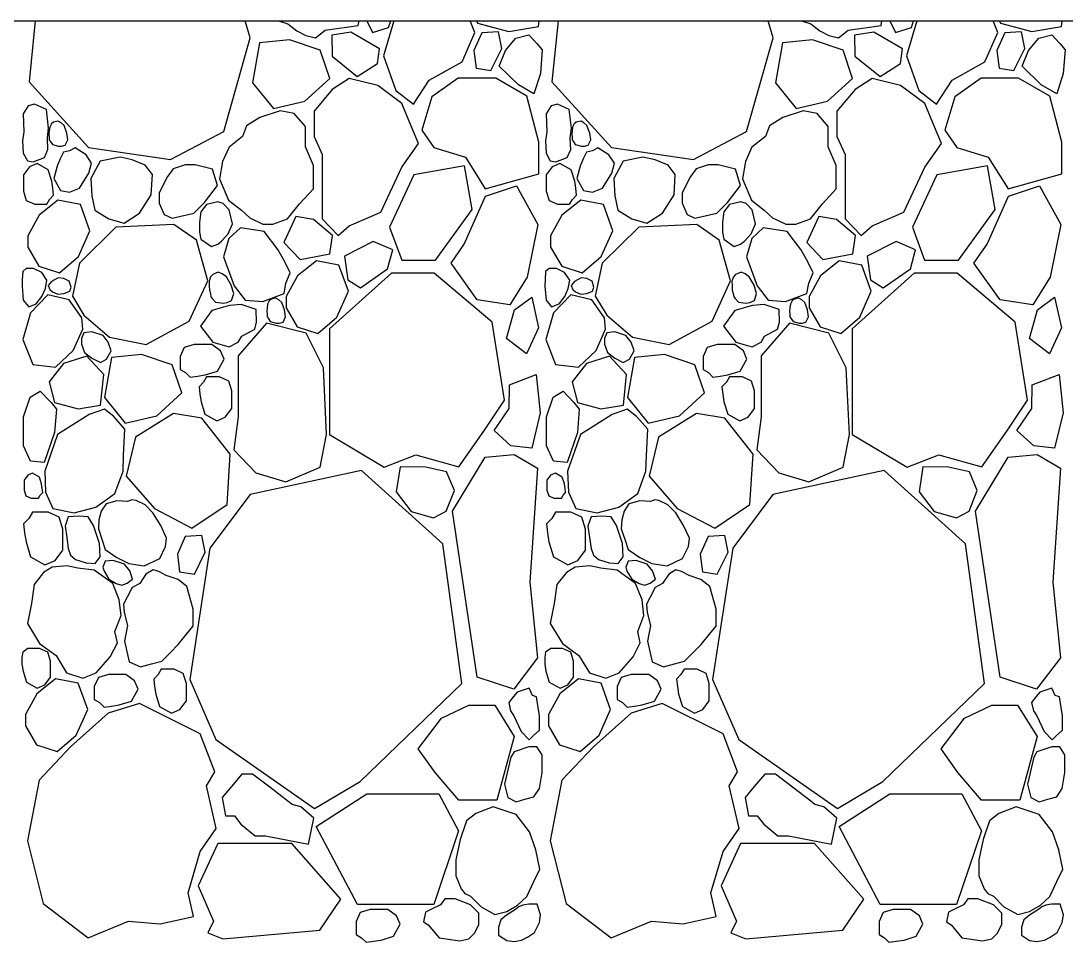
# Model space of a CAD drawing. Header units: millimetres. Extents: x 10227 to 13232, y 2 to 9351.
# Drawn here: x 11743.4 to 11919.8, y 7476.7 to 7632.1 of the extents above; entities that cross this region are included whole.
import ezdxf

# ---------------------------------------------------------------- set-up
doc = ezdxf.new("R2010")
doc.units = ezdxf.units.MM
doc.layers.add('A-WALL-FULL-EXTR', color=1, linetype='Continuous')
doc.layers.add('RETINO', color=20, linetype='Continuous')

msp = doc.modelspace()

# ---------------------------------------------------------------- linework, layer by layer
at = {"layer": 'A-WALL-FULL-EXTR', "ltscale": 0.1}
msp.add_line((11708.18, 7632.14), (12003.18, 7632.14), dxfattribs=at)
at = {"layer": 'RETINO'}
for points in [[(11745.8, 7632.14), (11744.78, 7621.87), (11754.82, 7610.75), (11768.64, 7608.74), (11777.63, 7613.48), (11782.09, 7629.27), (11781.26, 7632.14)], [(11786.87, 7632.14), (11788.45, 7631.62), (11789.96, 7630.48), (11791.49, 7629.67), (11793.11, 7629.28), (11794.75, 7630.57)], [(11794.75, 7630.57), (11800.3, 7631.34), (11800.46, 7632.14)], [(11801.8, 7632.14), (11802.73, 7630.18), (11805.43, 7631), (11805.81, 7632.14)], [(11806.35, 7632.14), (11804.61, 7626.27), (11806.68, 7620.4), (11809.67, 7618.09), (11812.31, 7622.12)], [(11812.31, 7622.12), (11817.83, 7625.23), (11820.02, 7630.18), (11819.23, 7632.14)], [(11820.3, 7632.14), (11820.47, 7631.73), (11825.74, 7630.33)], [(11825.74, 7630.33), (11830.76, 7631.17), (11830.86, 7632.14)], [(11834.03, 7632.14), (11833, 7621.87), (11843.04, 7610.75), (11856.87, 7608.74), (11865.86, 7613.48), (11870.32, 7629.27), (11869.49, 7632.14)], [(11875.1, 7632.14), (11876.67, 7631.62), (11878.19, 7630.48), (11879.71, 7629.67), (11881.34, 7629.28), (11882.98, 7630.57)], [(11882.98, 7630.57), (11888.53, 7631.34), (11888.69, 7632.14)], [(11890.03, 7632.14), (11890.96, 7630.18), (11893.65, 7631), (11894.03, 7632.14)], [(11894.58, 7632.14), (11892.83, 7626.27), (11894.9, 7620.4), (11897.89, 7618.09), (11900.54, 7622.12)], [(11900.54, 7622.12), (11906.06, 7625.23), (11908.24, 7630.18), (11907.46, 7632.14)], [(11908.52, 7632.14), (11908.7, 7631.73), (11913.97, 7630.33)], [(11913.97, 7630.33), (11918.99, 7631.17), (11919.09, 7632.14)], [(11803.59, 7624.93), (11803.9, 7627.43), (11799.08, 7630.25), (11795.84, 7629.75), (11795.9, 7626.17), (11800.15, 7622.76), (11803.59, 7624.93)], [(11820.22, 7624.17), (11822.71, 7623.77), (11824.56, 7627.48), (11823.99, 7630.3), (11821.17, 7630.14), (11819.84, 7627.16), (11820.22, 7624.17)], [(11831.05, 7623.27), (11829.97, 7619.83), (11827.35, 7621.33), (11824.09, 7624.49), (11825.18, 7627.16), (11826.94, 7629.24), (11829.11, 7629.78), (11830.46, 7628.33), (11831.36, 7627.24), (11831.05, 7623.27)], [(11891.82, 7624.93), (11892.13, 7627.43), (11887.3, 7630.25), (11884.06, 7629.75), (11884.13, 7626.17), (11888.38, 7622.76), (11891.82, 7624.93)], [(11908.45, 7624.17), (11910.94, 7623.77), (11912.79, 7627.48), (11912.22, 7630.3), (11909.4, 7630.14), (11908.07, 7627.16), (11908.45, 7624.17)], [(11919.28, 7623.27), (11918.19, 7619.83), (11915.57, 7621.33), (11912.32, 7624.49), (11913.41, 7627.16), (11915.17, 7629.24), (11917.33, 7629.78), (11918.69, 7628.33), (11919.59, 7627.24), (11919.28, 7623.27)], [(11788.73, 7628.95), (11783.66, 7628.44), (11782.5, 7621.68), (11786, 7617.33), (11791.29, 7618.6), (11795.51, 7622.44), (11793.89, 7627.2), (11788.73, 7628.95)], [(11876.95, 7628.95), (11871.88, 7628.44), (11870.72, 7621.68), (11874.23, 7617.33), (11879.52, 7618.6), (11883.74, 7622.44), (11882.12, 7627.2), (11876.95, 7628.95)], [(11798.79, 7597.56), (11804.16, 7599.87), (11807.7, 7607.43), (11810.48, 7611.45), (11809.33, 7614.24), (11807.69, 7618.19), (11803.62, 7621.25), (11798.79, 7622.41), (11795.93, 7620.57), (11792.87, 7616.9), (11792.87, 7612.61), (11794.23, 7609.61), (11794.23, 7606.61), (11794.23, 7601.64), (11794.23, 7598.72), (11796.95, 7595.92), (11798.79, 7597.56)], [(11818.41, 7609.13), (11821.75, 7603.81), (11830.8, 7606.33), (11830.8, 7611.65), (11828.76, 7619.42), (11823.52, 7622.49), (11817.18, 7622.49), (11812.76, 7619.35), (11811.05, 7613.69), (11813.1, 7610.76), (11818.41, 7609.13)], [(11887.01, 7597.56), (11892.39, 7599.87), (11895.92, 7607.43), (11898.71, 7611.45), (11897.55, 7614.24), (11895.92, 7618.19), (11891.84, 7621.25), (11887.01, 7622.41), (11884.16, 7620.57), (11881.1, 7616.9), (11881.1, 7612.61), (11882.46, 7609.61), (11882.46, 7606.61), (11882.46, 7601.64), (11882.46, 7598.72), (11885.18, 7595.92), (11887.01, 7597.56)], [(11906.63, 7609.13), (11909.97, 7603.81), (11919.03, 7606.33), (11919.03, 7611.65), (11916.99, 7619.42), (11911.74, 7622.49), (11905.41, 7622.49), (11900.98, 7619.35), (11899.28, 7613.69), (11901.32, 7610.76), (11906.63, 7609.13)], [(11743.67, 7611.92), (11743.79, 7609.84), (11744.49, 7608.55), (11745.45, 7608.36), (11747.37, 7609.06), (11747.96, 7610.45), (11747.87, 7612.39), (11748.06, 7614.04), (11747.7, 7617.2), (11745.72, 7618.09), (11744.64, 7617.82), (11743.78, 7616.44), (11743.9, 7613.4), (11743.67, 7611.92)], [(11778.43, 7601.91), (11780.6, 7600.2), (11782.01, 7598.91), (11784.23, 7597.82), (11785.92, 7597.82), (11788.38, 7598.75), (11790.43, 7601.25), (11792.76, 7603.77), (11792.76, 7607.72), (11791.4, 7610.89), (11791.4, 7614.32), (11789.53, 7616.51), (11787.14, 7616.95), (11783.74, 7615.85), (11781.47, 7614.45), (11780.82, 7612.61), (11778.54, 7610.81), (11777.43, 7608.4), (11776.94, 7605.5), (11778.43, 7601.91)], [(11831.9, 7611.92), (11832.02, 7609.84), (11832.71, 7608.55), (11833.68, 7608.36), (11835.6, 7609.06), (11836.19, 7610.45), (11836.1, 7612.39), (11836.28, 7614.04), (11835.92, 7617.2), (11833.94, 7618.09), (11832.87, 7617.82), (11832.01, 7616.44), (11832.12, 7613.4), (11831.9, 7611.92)], [(11866.66, 7601.91), (11868.83, 7600.2), (11870.24, 7598.91), (11872.46, 7597.82), (11874.15, 7597.82), (11876.61, 7598.75), (11878.66, 7601.25), (11880.98, 7603.77), (11880.98, 7607.72), (11879.62, 7610.89), (11879.62, 7614.32), (11877.76, 7616.51), (11875.37, 7616.95), (11871.97, 7615.85), (11869.7, 7614.45), (11869.05, 7612.61), (11866.76, 7610.81), (11865.66, 7608.4), (11865.17, 7605.5), (11866.66, 7601.91)], [(11748.71, 7611.27), (11749.76, 7610.97), (11750.25, 7610.97), (11750.89, 7611.15), (11751.33, 7612.07), (11751.16, 7613.21), (11750.69, 7614.47), (11750.18, 7614.95), (11749.69, 7615.24), (11748.89, 7615.02), (11748.55, 7614.75), (11748.27, 7614.19), (11748.2, 7613.58), (11748.13, 7613.01), (11748.2, 7612.52), (11748.2, 7612.06), (11748.36, 7611.84), (11748.71, 7611.27)], [(11836.94, 7611.27), (11837.98, 7610.97), (11838.48, 7610.97), (11839.12, 7611.15), (11839.56, 7612.07), (11839.39, 7613.21), (11838.92, 7614.47), (11838.4, 7614.95), (11837.92, 7615.24), (11837.12, 7615.02), (11836.78, 7614.75), (11836.5, 7614.19), (11836.43, 7613.58), (11836.36, 7613.01), (11836.43, 7612.52), (11836.43, 7612.06), (11836.58, 7611.84), (11836.94, 7611.27)], [(11749.53, 7607.63), (11748.96, 7605.53), (11750.09, 7603.49), (11751.6, 7603.25), (11753.31, 7603.93), (11754.88, 7606.43), (11755.34, 7608.13), (11754.39, 7609.53), (11752.54, 7610.7), (11751.63, 7610.22), (11750.58, 7609.96), (11750.04, 7608.84), (11749.53, 7607.63)], [(11837.76, 7607.63), (11837.19, 7605.53), (11838.32, 7603.49), (11839.83, 7603.25), (11841.53, 7603.93), (11843.1, 7606.43), (11843.56, 7608.13), (11842.62, 7609.53), (11840.76, 7610.7), (11839.86, 7610.22), (11838.81, 7609.96), (11838.27, 7608.84), (11837.76, 7607.63)], [(11748.61, 7605.09), (11748.02, 7607.02), (11746.13, 7608.07), (11744.83, 7607.51), (11743.82, 7606.14), (11743.82, 7603.4), (11744.3, 7601.83), (11745.73, 7601.2), (11747.76, 7601.2), (11748.24, 7602.02), (11748.93, 7602.74), (11748.81, 7603.89), (11748.61, 7605.09)], [(11763.41, 7599.7), (11765.38, 7602.79), (11765.59, 7606.19), (11764.39, 7607.77), (11762.17, 7608.68), (11760.13, 7609.16), (11756.8, 7608.46), (11755.22, 7605.54), (11755.37, 7602.64), (11755.89, 7600.18), (11758.26, 7598.73), (11760.82, 7597.98), (11763.41, 7599.7)], [(11836.84, 7605.09), (11836.25, 7607.02), (11834.36, 7608.07), (11833.05, 7607.51), (11832.04, 7606.14), (11832.04, 7603.4), (11832.52, 7601.83), (11833.95, 7601.2), (11835.99, 7601.2), (11836.46, 7602.02), (11837.16, 7602.74), (11837.03, 7603.89), (11836.84, 7605.09)], [(11851.64, 7599.7), (11853.61, 7602.79), (11853.82, 7606.19), (11852.61, 7607.77), (11850.4, 7608.68), (11848.36, 7609.16), (11845.02, 7608.46), (11843.45, 7605.54), (11843.59, 7602.64), (11844.11, 7600.18), (11846.49, 7598.73), (11849.04, 7597.98), (11851.64, 7599.7)], [(11768.9, 7598.83), (11772.6, 7599.71), (11774.41, 7601.47), (11776.58, 7604.38), (11775.75, 7607.12), (11772.83, 7607.82), (11771.12, 7607.82), (11769.1, 7607.16), (11768.03, 7605.72), (11766.74, 7603.07), (11766.74, 7601.38), (11767.58, 7599.46), (11768.9, 7598.83)], [(11807.65, 7591.78), (11813.37, 7591.78), (11819.55, 7600.31), (11818.25, 7607.66), (11809.7, 7606.15), (11805.62, 7597.33)], [(11857.13, 7598.83), (11860.83, 7599.71), (11862.63, 7601.47), (11864.81, 7604.38), (11863.98, 7607.12), (11861.06, 7607.82), (11859.35, 7607.82), (11857.32, 7607.16), (11856.25, 7605.72), (11854.97, 7603.07), (11854.97, 7601.38), (11855.81, 7599.46), (11857.13, 7598.83)], [(11895.87, 7591.78), (11901.59, 7591.78), (11907.77, 7600.31), (11906.47, 7607.66), (11897.93, 7606.15), (11893.85, 7597.33)], [(11820.41, 7585.07), (11815.98, 7591.24), (11818.2, 7594.43), (11821.8, 7602.55), (11827.03, 7604.29), (11830.64, 7597.78), (11828.83, 7588.89)], [(11908.64, 7585.07), (11904.2, 7591.24), (11906.42, 7594.43), (11910.03, 7602.55), (11915.26, 7604.29), (11918.86, 7597.78), (11917.06, 7588.89)], [(11746.42, 7590.73), (11749.91, 7589.62), (11753.1, 7592.36), (11755.05, 7596.73), (11753.46, 7601.13), (11749.64, 7601.87), (11746.47, 7599.33), (11744.56, 7595.88), (11744.56, 7593.93), (11746.42, 7590.73)], [(11779.13, 7597.87), (11778.55, 7600.25), (11777.53, 7601.31), (11776.63, 7601.6), (11774.72, 7601.13), (11773.79, 7599.89), (11773.55, 7598.19), (11773.55, 7596.46), (11773.77, 7595.3), (11775.54, 7594.07), (11776.62, 7594.45), (11777.25, 7594.97), (11778.37, 7596.2), (11779.13, 7597.87)], [(11834.65, 7590.73), (11838.13, 7589.62), (11841.33, 7592.36), (11843.27, 7596.73), (11841.68, 7601.13), (11837.87, 7601.87), (11834.69, 7599.33), (11832.78, 7595.88), (11832.78, 7593.93), (11834.65, 7590.73)], [(11867.36, 7597.87), (11866.77, 7600.25), (11865.76, 7601.31), (11864.86, 7601.6), (11862.95, 7601.13), (11862.01, 7599.89), (11861.78, 7598.19), (11861.77, 7596.46), (11861.99, 7595.3), (11863.77, 7594.07), (11864.84, 7594.45), (11865.48, 7594.97), (11866.6, 7596.2), (11867.36, 7597.87)], [(11789.8, 7599.12), (11787.77, 7594.72), (11790.5, 7591.88), (11795.55, 7592.83), (11795.97, 7595.91), (11792.77, 7598.6), (11789.8, 7599.12)], [(11878.03, 7599.12), (11876, 7594.72), (11878.72, 7591.88), (11883.78, 7592.83), (11884.2, 7595.91), (11881, 7598.6), (11878.03, 7599.12)], [(11773.01, 7595.11), (11769.22, 7597.8), (11759.41, 7597.31), (11753.27, 7591.23), (11752.09, 7585.7), (11754.02, 7582.46), (11758.36, 7578.77), (11764.54, 7577.52), (11771.79, 7581.45), (11774.93, 7588.25), (11773.01, 7595.11)], [(11805.62, 7597.33), (11807.65, 7591.78)], [(11861.24, 7595.11), (11857.45, 7597.8), (11847.64, 7597.31), (11841.5, 7591.23), (11840.32, 7585.7), (11842.25, 7582.46), (11846.59, 7578.77), (11852.77, 7577.52), (11860.02, 7581.45), (11863.15, 7588.25), (11861.24, 7595.11)], [(11893.85, 7597.33), (11895.87, 7591.78)], [(11786.76, 7593.58), (11784.46, 7596.61), (11780.43, 7597.22), (11778.48, 7595.39), (11777.59, 7592.3), (11779.38, 7587.45), (11781.26, 7584.99), (11784.2, 7584.8), (11787.8, 7586.13), (11788.1, 7587.9), (11788.86, 7589.63), (11787.89, 7591.57), (11786.76, 7593.58)], [(11874.98, 7593.58), (11872.69, 7596.61), (11868.66, 7597.22), (11866.71, 7595.39), (11865.82, 7592.3), (11867.61, 7587.45), (11869.48, 7584.99), (11872.43, 7584.8), (11876.03, 7586.13), (11876.33, 7587.9), (11877.09, 7589.63), (11876.12, 7591.57), (11874.98, 7593.58)], [(11798.54, 7588.42), (11800.69, 7587.1), (11805.26, 7590.32), (11806.14, 7593.48), (11802.85, 7594.91), (11797.99, 7592.46), (11798.54, 7588.42)], [(11886.77, 7588.42), (11888.91, 7587.1), (11893.48, 7590.32), (11894.37, 7593.48), (11891.08, 7594.91), (11886.21, 7592.46), (11886.77, 7588.42)], [(11743.79, 7585), (11744.72, 7583.86), (11746, 7584.36), (11746.95, 7585.65), (11747.54, 7586.99), (11747.77, 7588.39), (11746.91, 7589.67), (11745.55, 7590.33), (11744.3, 7590.33), (11743.72, 7589.85), (11743.63, 7588.45), (11743.59, 7587.35), (11743.79, 7585)], [(11790.04, 7580.5), (11793.52, 7579.39), (11796.72, 7582.13), (11798.66, 7586.5), (11797.07, 7590.9), (11793.26, 7591.64), (11790.08, 7589.1), (11788.17, 7585.65), (11788.17, 7583.7), (11790.04, 7580.5)], [(11832.01, 7585), (11832.95, 7583.86), (11834.23, 7584.36), (11835.18, 7585.65), (11835.76, 7586.99), (11836, 7588.39), (11835.14, 7589.67), (11833.78, 7590.33), (11832.53, 7590.33), (11831.94, 7589.85), (11831.86, 7588.45), (11831.82, 7587.35), (11832.01, 7585)], [(11878.26, 7580.5), (11881.75, 7579.39), (11884.94, 7582.13), (11886.89, 7586.5), (11885.3, 7590.9), (11881.48, 7591.64), (11878.31, 7589.1), (11876.4, 7585.65), (11876.4, 7583.7), (11878.26, 7580.5)], [(11749.65, 7586.01), (11750.66, 7586.14), (11751.64, 7586.5), (11751.87, 7587.22), (11751.56, 7588.24), (11750.66, 7588.65), (11749.72, 7588.76), (11748.58, 7588.16), (11748.02, 7587.46), (11748.31, 7586.83), (11748.75, 7586.41), (11749.65, 7586.01)], [(11776.24, 7584.67), (11777.58, 7584.51), (11778.19, 7584.6), (11778.94, 7584.93), (11779.31, 7586.14), (11778.89, 7587.52), (11778.08, 7588.97), (11777.36, 7589.47), (11776.71, 7589.73), (11775.77, 7589.32), (11775.4, 7588.93), (11775.16, 7588.19), (11775.19, 7587.42), (11775.21, 7586.71), (11775.38, 7586.12), (11775.47, 7585.56), (11775.7, 7585.31), (11776.24, 7584.67)], [(11817.31, 7556.88), (11821.54, 7562.91), (11825.01, 7568.15), (11822.91, 7581.32), (11813.16, 7589.56), (11805.92, 7589.56), (11795.46, 7580.19), (11795.46, 7562.36), (11804.71, 7556.82), (11810.04, 7558.88), (11817.31, 7556.88)], [(11828.83, 7588.89), (11825.92, 7584.24)], [(11837.87, 7586.01), (11838.89, 7586.14), (11839.87, 7586.5), (11840.1, 7587.22), (11839.78, 7588.24), (11838.89, 7588.65), (11837.94, 7588.76), (11836.81, 7588.16), (11836.24, 7587.46), (11836.54, 7586.83), (11836.97, 7586.41), (11837.87, 7586.01)], [(11864.47, 7584.67), (11865.8, 7584.51), (11866.41, 7584.6), (11867.16, 7584.93), (11867.54, 7586.14), (11867.11, 7587.52), (11866.31, 7588.97), (11865.58, 7589.47), (11864.93, 7589.73), (11863.99, 7589.32), (11863.63, 7588.93), (11863.38, 7588.19), (11863.42, 7587.42), (11863.43, 7586.71), (11863.61, 7586.12), (11863.7, 7585.56), (11863.93, 7585.31), (11864.47, 7584.67)], [(11905.53, 7556.88), (11909.76, 7562.91), (11913.24, 7568.15), (11911.14, 7581.32), (11901.39, 7589.56), (11894.15, 7589.56), (11883.68, 7580.19), (11883.68, 7562.36), (11892.94, 7556.82), (11898.27, 7558.88), (11905.53, 7556.88)], [(11917.06, 7588.89), (11914.14, 7584.24)], [(11751.54, 7585.08), (11747.97, 7585.89), (11745.02, 7582.89), (11743.75, 7578.38), (11745.4, 7574.13), (11749.26, 7573.7), (11752.21, 7576.51), (11753.83, 7580.1), (11753.66, 7582.04), (11751.54, 7585.08)], [(11785.46, 7581.4), (11786.5, 7581.11), (11787, 7581.11), (11787.63, 7581.29), (11788.07, 7582.2), (11787.9, 7583.35), (11787.44, 7584.6), (11786.92, 7585.09), (11786.43, 7585.37), (11785.63, 7585.16), (11785.3, 7584.89), (11785.01, 7584.33), (11784.95, 7583.71), (11784.88, 7583.15), (11784.95, 7582.66), (11784.95, 7582.2), (11785.1, 7581.97), (11785.46, 7581.4)], [(11825.92, 7584.24), (11820.41, 7585.07)], [(11828.73, 7575.94), (11825.34, 7578.53), (11826.71, 7583.4), (11829.59, 7585.53), (11830.75, 7580.34), (11828.73, 7575.94)], [(11839.76, 7585.08), (11836.2, 7585.89), (11833.24, 7582.89), (11831.97, 7578.38), (11833.62, 7574.13), (11837.48, 7573.7), (11840.44, 7576.51), (11842.05, 7580.1), (11841.89, 7582.04), (11839.76, 7585.08)], [(11873.68, 7581.4), (11874.72, 7581.11), (11875.22, 7581.11), (11875.86, 7581.29), (11876.3, 7582.2), (11876.13, 7583.35), (11875.66, 7584.6), (11875.15, 7585.09), (11874.66, 7585.37), (11873.86, 7585.16), (11873.52, 7584.89), (11873.24, 7584.33), (11873.17, 7583.71), (11873.1, 7583.15), (11873.17, 7582.66), (11873.17, 7582.2), (11873.33, 7581.97), (11873.68, 7581.4)], [(11914.14, 7584.24), (11908.64, 7585.07)], [(11916.96, 7575.94), (11913.57, 7578.53), (11914.94, 7583.4), (11917.82, 7585.53), (11918.98, 7580.34), (11916.96, 7575.94)], [(11783.12, 7583.45), (11780.59, 7584.28), (11778.6, 7584.1), (11775.62, 7583.24), (11774.73, 7582), (11773.73, 7580.61), (11774.86, 7579.16), (11775.81, 7577.94), (11778.57, 7577.12), (11780.06, 7577.93), (11780.66, 7578.91), (11782.87, 7580.11), (11783.17, 7581.32), (11783.12, 7583.45)], [(11871.34, 7583.45), (11868.82, 7584.28), (11866.83, 7584.1), (11863.85, 7583.24), (11862.96, 7582), (11861.96, 7580.61), (11863.08, 7579.16), (11864.03, 7577.94), (11866.8, 7577.12), (11868.29, 7577.93), (11868.88, 7578.91), (11871.09, 7580.11), (11871.4, 7581.32), (11871.34, 7583.45)], [(11754.16, 7576.19), (11755.39, 7575.21), (11756.83, 7574.51), (11757.87, 7575.03), (11758.66, 7576.47), (11758.15, 7577.89), (11757.26, 7579.04), (11755.38, 7579.65), (11754.01, 7579.52), (11753.63, 7578.52), (11753.63, 7577.6), (11754.16, 7576.19)], [(11788.12, 7554.33), (11793.91, 7556.8), (11794.99, 7562.36), (11794.45, 7573.59), (11791.52, 7579.46), (11784.87, 7581.1), (11780.06, 7575.63), (11780.06, 7565.34), (11779.34, 7559.76), (11783.06, 7555.88), (11788.12, 7554.33)], [(11842.38, 7576.19), (11843.61, 7575.21), (11845.05, 7574.51), (11846.1, 7575.03), (11846.88, 7576.47), (11846.38, 7577.89), (11845.48, 7579.04), (11843.61, 7579.65), (11842.24, 7579.52), (11841.86, 7578.52), (11841.86, 7577.6), (11842.38, 7576.19)], [(11876.34, 7554.33), (11882.14, 7556.8), (11883.21, 7562.36), (11882.67, 7573.59), (11879.74, 7579.46), (11873.1, 7581.1), (11868.29, 7575.63), (11868.29, 7565.34), (11867.56, 7559.76), (11871.28, 7555.88), (11876.34, 7554.33)], [(11774.48, 7572.38), (11776.56, 7573.01), (11777.69, 7575.05), (11777.09, 7576.46), (11775.61, 7577.54), (11772.65, 7577.54), (11770.97, 7577.03), (11770.28, 7575.49), (11770.28, 7573.29), (11771.17, 7572.78), (11771.95, 7572.03), (11773.18, 7572.17), (11774.48, 7572.38)], [(11862.71, 7572.38), (11864.79, 7573.01), (11865.91, 7575.05), (11865.31, 7576.46), (11863.84, 7577.54), (11860.88, 7577.54), (11859.19, 7577.03), (11858.51, 7575.49), (11858.51, 7573.29), (11859.4, 7572.78), (11860.18, 7572.03), (11861.41, 7572.17), (11862.71, 7572.38)], [(11753.04, 7566.67), (11756.83, 7567.3), (11757.37, 7572.45), (11754.51, 7575.56), (11750.59, 7574.33), (11748.17, 7571.23), (11749.06, 7567.72), (11753.04, 7566.67)], [(11763.75, 7575.85), (11758.68, 7575.34), (11757.52, 7568.58), (11761.02, 7564.23), (11766.32, 7565.5), (11770.53, 7569.34), (11768.92, 7574.1), (11763.75, 7575.85)], [(11841.27, 7566.67), (11845.06, 7567.3), (11845.6, 7572.45), (11842.74, 7575.56), (11838.81, 7574.33), (11836.39, 7571.23), (11837.29, 7567.72), (11841.27, 7566.67)], [(11851.98, 7575.85), (11846.91, 7575.34), (11845.75, 7568.58), (11849.25, 7564.23), (11854.54, 7565.5), (11858.76, 7569.34), (11857.14, 7574.1), (11851.98, 7575.85)], [(11773.81, 7567.85), (11774.44, 7565.77), (11776.48, 7564.65), (11777.88, 7565.25), (11778.97, 7566.72), (11778.97, 7569.68), (11778.46, 7571.36), (11776.91, 7572.05), (11774.72, 7572.05), (11774.21, 7571.16), (11773.46, 7570.38), (11773.6, 7569.15), (11773.81, 7567.85)], [(11825.76, 7566.73), (11825.83, 7570.74), (11830.33, 7572.47), (11831.02, 7565.97), (11829.59, 7560.01)], [(11862.03, 7567.85), (11862.67, 7565.77), (11864.7, 7564.65), (11866.11, 7565.25), (11867.2, 7566.72), (11867.2, 7569.68), (11866.68, 7571.36), (11865.14, 7572.05), (11862.95, 7572.05), (11862.44, 7571.16), (11861.69, 7570.38), (11861.82, 7569.15), (11862.03, 7567.85)], [(11913.99, 7566.73), (11914.06, 7570.74), (11918.56, 7572.47), (11919.25, 7565.97), (11917.81, 7560.01)], [(11749.07, 7562.65), (11747.35, 7557.6), (11745.03, 7557.82), (11743.86, 7560.43), (11743.85, 7565.33), (11744.96, 7568.62), (11746.68, 7569.65), (11748.49, 7567.72), (11749.39, 7566.63), (11749.07, 7562.65)], [(11837.3, 7562.65), (11835.57, 7557.6), (11833.25, 7557.82), (11832.09, 7560.43), (11832.08, 7565.33), (11833.19, 7568.62), (11834.91, 7569.65), (11836.71, 7567.72), (11837.61, 7566.63), (11837.3, 7562.65)], [(11760.72, 7558.79), (11760.95, 7563.22), (11759.06, 7565.36), (11757.49, 7566.62), (11754.92, 7565.72), (11749.59, 7562.32), (11747.42, 7556.12), (11747.55, 7552.59), (11748.79, 7549.85), (11752.38, 7549.13), (11756.07, 7550.06), (11759.27, 7552.37), (11760.64, 7556.13), (11760.72, 7558.79)], [(11769.17, 7565.89), (11762.76, 7561.86), (11761.18, 7555.3)], [(11778.73, 7558.99), (11773.92, 7565.08), (11769.17, 7565.89)], [(11826.07, 7560.42), (11823.23, 7563), (11825.76, 7566.73)], [(11848.94, 7558.79), (11849.18, 7563.22), (11847.29, 7565.36), (11845.72, 7566.62), (11843.15, 7565.72), (11837.82, 7562.32), (11835.65, 7556.12), (11835.78, 7552.59), (11837.02, 7549.85), (11840.61, 7549.13), (11844.3, 7550.06), (11847.5, 7552.37), (11848.86, 7556.13), (11848.94, 7558.79)], [(11857.4, 7565.89), (11850.99, 7561.86), (11849.41, 7555.3)], [(11866.95, 7558.99), (11862.15, 7565.08), (11857.4, 7565.89)], [(11914.3, 7560.42), (11911.45, 7563), (11913.99, 7566.73)], [(11829.59, 7560.01), (11826.07, 7560.42)], [(11917.81, 7560.01), (11914.3, 7560.42)], [(11761.18, 7555.3), (11765.93, 7549.82), (11772.26, 7546.51), (11778.18, 7550.52), (11778.73, 7558.99)], [(11826.55, 7519.35), (11820.39, 7521.39), (11816.23, 7549.4), (11821.75, 7558.52), (11826.65, 7558.96), (11830.58, 7556.67), (11829.3, 7537.4)], [(11849.41, 7555.3), (11854.16, 7549.82), (11860.49, 7546.51), (11866.41, 7550.52), (11866.95, 7558.99)], [(11914.78, 7519.35), (11908.62, 7521.39), (11904.46, 7549.4), (11909.98, 7558.52), (11914.88, 7558.96), (11918.81, 7556.67), (11917.53, 7537.4)], [(11815.24, 7556.01), (11811.7, 7556.8), (11807.38, 7556.86), (11806.71, 7552.68), (11809.28, 7549.31)], [(11903.47, 7556.01), (11899.93, 7556.8), (11895.61, 7556.86), (11894.94, 7552.68), (11897.51, 7549.31)], [(11746.88, 7553.98), (11746.52, 7555.16), (11745.36, 7555.8), (11744.56, 7555.46), (11743.94, 7554.62), (11743.94, 7552.94), (11744.24, 7551.98), (11745.11, 7551.59), (11746.36, 7551.59), (11746.65, 7552.09), (11747.08, 7552.54), (11747, 7553.24), (11746.88, 7553.98)], [(11776.29, 7510.86), (11792.95, 7499.21), (11800.62, 7503.79), (11817.78, 7520.29), (11814.58, 7543.89), (11800.85, 7556.26), (11782.07, 7552.22), (11775.28, 7543.17), (11771.88, 7520.97), (11776.29, 7510.86)], [(11815.17, 7549.38), (11816.55, 7552.9), (11815.24, 7556.01)], [(11835.11, 7553.98), (11834.75, 7555.16), (11833.59, 7555.8), (11832.79, 7555.46), (11832.17, 7554.62), (11832.17, 7552.94), (11832.46, 7551.98), (11833.34, 7551.59), (11834.59, 7551.59), (11834.88, 7552.09), (11835.31, 7552.54), (11835.23, 7553.24), (11835.11, 7553.98)], [(11864.52, 7510.86), (11881.18, 7499.21), (11888.85, 7503.79), (11906.01, 7520.29), (11902.81, 7543.89), (11889.07, 7556.26), (11870.3, 7552.22), (11863.51, 7543.17), (11860.11, 7520.97), (11864.52, 7510.86)], [(11903.4, 7549.38), (11904.78, 7552.9), (11903.47, 7556.01)], [(11761.41, 7551.05), (11759.6, 7551.12), (11757.78, 7550.62), (11756.97, 7549.39), (11756.56, 7547.94), (11756.49, 7546.4), (11757.11, 7544.52), (11757.63, 7542.95), (11759.58, 7541.6), (11761.61, 7540.55), (11764.21, 7540.18), (11766.83, 7541.41), (11767.81, 7543.41), (11767.99, 7544.84), (11767, 7546.99), (11765.68, 7549.11), (11764.36, 7550.49), (11762.83, 7551.18), (11762.12, 7551.3), (11761.41, 7551.05)], [(11849.63, 7551.05), (11847.82, 7551.12), (11846, 7550.62), (11845.2, 7549.39), (11844.78, 7547.94), (11844.71, 7546.4), (11845.34, 7544.52), (11845.86, 7542.95), (11847.81, 7541.6), (11849.84, 7540.55), (11852.44, 7540.18), (11855.06, 7541.41), (11856.04, 7543.41), (11856.22, 7544.84), (11855.22, 7546.99), (11853.9, 7549.11), (11852.58, 7550.49), (11851.05, 7551.18), (11850.35, 7551.3), (11849.63, 7551.05)], [(11744.27, 7544.19), (11745.03, 7541.69), (11747.47, 7540.34), (11749.16, 7541.06), (11750.47, 7542.83), (11750.47, 7546.38), (11749.85, 7548.4), (11748, 7549.23), (11745.36, 7549.23), (11744.75, 7548.16), (11743.85, 7547.23), (11744.01, 7545.75), (11744.27, 7544.19)], [(11752.63, 7541.24), (11754.44, 7540.68), (11755.95, 7540.57), (11756.79, 7541.68), (11756.69, 7543.94), (11755.66, 7546.98), (11754.75, 7548.41), (11753.19, 7548.53), (11751.38, 7548.45), (11750.85, 7546.86), (11751.13, 7544.93), (11751.4, 7543.12), (11751.79, 7541.99), (11752.63, 7541.24)], [(11809.28, 7549.31), (11813.02, 7548.29), (11815.17, 7549.38)], [(11832.49, 7544.19), (11833.25, 7541.69), (11835.7, 7540.34), (11837.39, 7541.06), (11838.69, 7542.83), (11838.69, 7546.38), (11838.07, 7548.4), (11836.22, 7549.23), (11833.59, 7549.23), (11832.98, 7548.16), (11832.08, 7547.23), (11832.24, 7545.75), (11832.49, 7544.19)], [(11840.86, 7541.24), (11842.66, 7540.68), (11844.17, 7540.57), (11845.02, 7541.68), (11844.91, 7543.94), (11843.89, 7546.98), (11842.98, 7548.41), (11841.42, 7548.53), (11839.61, 7548.45), (11839.07, 7546.86), (11839.36, 7544.93), (11839.62, 7543.12), (11840.02, 7541.99), (11840.86, 7541.24)], [(11897.51, 7549.31), (11901.25, 7548.29), (11903.4, 7549.38)], [(11770.17, 7539.15), (11772.67, 7538.75), (11774.52, 7542.46), (11773.95, 7545.28), (11771.13, 7545.12), (11769.8, 7542.14), (11770.17, 7539.15)], [(11858.4, 7539.15), (11860.89, 7538.75), (11862.75, 7542.46), (11862.17, 7545.28), (11859.36, 7545.12), (11858.02, 7542.14), (11858.4, 7539.15)], [(11758.24, 7537.9), (11759.47, 7537.21), (11760.43, 7536.91), (11761.34, 7537.24), (11762.26, 7537.9), (11761.76, 7539.32), (11760.86, 7540.47), (11758.99, 7541.08), (11757.62, 7540.95), (11757.24, 7539.95), (11757.43, 7539.27), (11758.24, 7537.9)], [(11846.47, 7537.9), (11847.7, 7537.21), (11848.66, 7536.91), (11849.56, 7537.24), (11850.49, 7537.9), (11849.98, 7539.32), (11849.09, 7540.47), (11847.21, 7541.08), (11845.84, 7540.95), (11845.46, 7539.95), (11845.66, 7539.27), (11846.47, 7537.9)], [(11755.76, 7539.46), (11753.03, 7539.8), (11751.15, 7540.17), (11748.69, 7539.95), (11747.24, 7539.07), (11745.63, 7537), (11745.17, 7533.81), (11744.49, 7530.44), (11746.54, 7527.07), (11749.34, 7525.06), (11751.12, 7522.13), (11753.86, 7521.22), (11756.12, 7522.09), (11758.46, 7524.8), (11759.68, 7527.16), (11759.28, 7529.07), (11760.3, 7531.8), (11759.99, 7534.43), (11758.9, 7537.17), (11755.76, 7539.46)], [(11760.89, 7527.45), (11761.69, 7523.98), (11763.59, 7523.12), (11765.43, 7523.61), (11767.17, 7524.06), (11768.62, 7525.54), (11769.95, 7526.9), (11771.59, 7528.91), (11772.48, 7530), (11772.48, 7532.87), (11771.42, 7536.7), (11769.93, 7537.85), (11767.92, 7538.54), (11766.67, 7539.23), (11765.7, 7539.52), (11764.48, 7538.76), (11763.45, 7537.18), (11762.2, 7536.5), (11761.34, 7534.87), (11760.73, 7533.69), (11760.85, 7532.28), (11761.39, 7530.1), (11760.89, 7527.45)], [(11843.99, 7539.46), (11841.25, 7539.8), (11839.38, 7540.17), (11836.92, 7539.95), (11835.47, 7539.07), (11833.85, 7537), (11833.39, 7533.81), (11832.71, 7530.44), (11834.76, 7527.07), (11837.57, 7525.06), (11839.35, 7522.13), (11842.09, 7521.22), (11844.35, 7522.09), (11846.69, 7524.8), (11847.9, 7527.16), (11847.51, 7529.07), (11848.53, 7531.8), (11848.22, 7534.43), (11847.13, 7537.17), (11843.99, 7539.46)], [(11849.12, 7527.45), (11849.92, 7523.98), (11851.81, 7523.12), (11853.66, 7523.61), (11855.39, 7524.06), (11856.84, 7525.54), (11858.17, 7526.9), (11859.81, 7528.91), (11860.71, 7530), (11860.71, 7532.87), (11859.65, 7536.7), (11858.15, 7537.85), (11856.15, 7538.54), (11854.89, 7539.23), (11853.92, 7539.52), (11852.7, 7538.76), (11851.68, 7537.18), (11850.43, 7536.5), (11849.56, 7534.87), (11848.95, 7533.69), (11849.07, 7532.28), (11849.62, 7530.1), (11849.12, 7527.45)], [(11829.3, 7537.4), (11830.58, 7524.65)], [(11917.53, 7537.4), (11918.81, 7524.65)], [(11743.76, 7522.4), (11744.33, 7520.54), (11746.17, 7519.52), (11747.43, 7520.06), (11748.41, 7521.39), (11748.41, 7524.05), (11747.95, 7525.57), (11746.56, 7526.19), (11744.59, 7526.19), (11743.71, 7525.62), (11743.56, 7524.68), (11743.57, 7523.58), (11743.76, 7522.4)], [(11831.99, 7522.4), (11832.56, 7520.54), (11834.39, 7519.52), (11835.66, 7520.06), (11836.64, 7521.39), (11836.64, 7524.05), (11836.17, 7525.57), (11834.79, 7526.19), (11832.81, 7526.19), (11831.94, 7525.62), (11831.79, 7524.68), (11831.8, 7523.58), (11831.99, 7522.4)], [(11830.58, 7524.65), (11826.55, 7519.35)], [(11918.81, 7524.65), (11914.78, 7519.35)], [(11759.99, 7516.69), (11762.06, 7517.32), (11763.19, 7519.36), (11762.59, 7520.76), (11761.11, 7521.85), (11758.16, 7521.85), (11756.47, 7521.34), (11755.79, 7519.79), (11755.79, 7517.6), (11756.68, 7517.09), (11757.45, 7516.34), (11758.68, 7516.48), (11759.99, 7516.69)], [(11766.15, 7518.5), (11766.79, 7516.42), (11768.82, 7515.3), (11770.23, 7515.9), (11771.32, 7517.37), (11771.32, 7520.33), (11770.8, 7522.02), (11769.26, 7522.7), (11767.07, 7522.7), (11766.56, 7521.81), (11765.81, 7521.03), (11765.94, 7519.8), (11766.15, 7518.5)], [(11848.21, 7516.69), (11850.29, 7517.32), (11851.42, 7519.36), (11850.82, 7520.76), (11849.34, 7521.85), (11846.38, 7521.85), (11844.7, 7521.34), (11844.01, 7519.79), (11844.01, 7517.6), (11844.9, 7517.09), (11845.68, 7516.34), (11846.91, 7516.48), (11848.21, 7516.69)], [(11854.38, 7518.5), (11855.01, 7516.42), (11857.05, 7515.3), (11858.46, 7515.9), (11859.55, 7517.37), (11859.55, 7520.33), (11859.03, 7522.02), (11857.49, 7522.7), (11855.29, 7522.7), (11854.78, 7521.81), (11854.03, 7521.03), (11854.17, 7519.8), (11854.38, 7518.5)], [(11746.05, 7509.94), (11749.54, 7508.84), (11752.73, 7511.58), (11754.67, 7515.94), (11753.08, 7520.35), (11749.27, 7521.09), (11746.09, 7518.54), (11744.19, 7515.1), (11744.19, 7513.15), (11746.05, 7509.94)], [(11834.28, 7509.94), (11837.76, 7508.84), (11840.96, 7511.58), (11842.9, 7515.94), (11841.31, 7520.35), (11837.5, 7521.09), (11834.32, 7518.54), (11832.41, 7515.1), (11832.41, 7513.15), (11834.28, 7509.94)], [(11826.58, 7514.84), (11827.84, 7512.18), (11829.15, 7510.78), (11829.86, 7511.46), (11830.9, 7512.45), (11830.9, 7514.83), (11830.69, 7516.26), (11830.42, 7518.06), (11829.7, 7518.27), (11829.15, 7519.52), (11827.11, 7518.87), (11826.5, 7518.1), (11825.71, 7517.12), (11826, 7515.68), (11826.58, 7514.84)], [(11914.8, 7514.84), (11916.07, 7512.18), (11917.38, 7510.78), (11918.09, 7511.46), (11919.13, 7512.45), (11919.13, 7514.83), (11918.91, 7516.26), (11918.64, 7518.06), (11917.92, 7518.27), (11917.37, 7519.52), (11915.34, 7518.87), (11914.73, 7518.1), (11913.94, 7517.12), (11914.23, 7515.68), (11914.8, 7514.84)], [(11766.89, 7479.72), (11772.51, 7480.98), (11771.61, 7484.97), (11773.65, 7491.95), (11776.36, 7495.81), (11774.7, 7503.01), (11776.1, 7505.38), (11773.65, 7511.79), (11763.39, 7516.96), (11758.13, 7515.3), (11751.79, 7509.6), (11746.46, 7503.99), (11744.49, 7493.74), (11747.16, 7483.2), (11754.78, 7477.38), (11761.57, 7480.17), (11766.89, 7479.72)], [(11813.28, 7505.28), (11810.46, 7509.28), (11814.37, 7514.46), (11819, 7516.64), (11823.36, 7516.64), (11826.63, 7511.37), (11823.72, 7500.64), (11817.27, 7500.64), (11813.28, 7505.28)], [(11855.12, 7479.72), (11860.73, 7480.98), (11859.84, 7484.97), (11861.87, 7491.95), (11864.59, 7495.81), (11862.92, 7503.01), (11864.33, 7505.38), (11861.87, 7511.79), (11851.61, 7516.96), (11846.35, 7515.3), (11840.01, 7509.6), (11834.68, 7503.99), (11832.72, 7493.74), (11835.39, 7483.2), (11843.01, 7477.38), (11849.8, 7480.17), (11855.12, 7479.72)], [(11901.51, 7505.28), (11898.69, 7509.28), (11902.6, 7514.46), (11907.23, 7516.64), (11911.58, 7516.64), (11914.85, 7511.37), (11911.95, 7500.64), (11905.5, 7500.64), (11901.51, 7505.28)], [(11825.55, 7501.08), (11826.99, 7500.36), (11828.43, 7500.76), (11829.94, 7501.19), (11830.9, 7502.6), (11831.35, 7505.31), (11831.35, 7508.26), (11830.47, 7509.63), (11829.13, 7509.63), (11826.61, 7508.8), (11826.09, 7507.88), (11825.02, 7503.34), (11825.55, 7501.08)], [(11913.78, 7501.08), (11915.22, 7500.36), (11916.65, 7500.76), (11918.17, 7501.19), (11919.12, 7502.6), (11919.57, 7505.31), (11919.57, 7508.26), (11918.7, 7509.63), (11917.36, 7509.63), (11914.84, 7508.8), (11914.32, 7507.88), (11913.24, 7503.34), (11913.78, 7501.08)], [(11780.52, 7496.56), (11782.91, 7494.59), (11784.67, 7494.59), (11791.94, 7493.18), (11792.82, 7497.6), (11790.64, 7499.52), (11789.16, 7499.91), (11788.46, 7500.46), (11785.4, 7502.8), (11782.49, 7505.02), (11780.67, 7505.02), (11778.91, 7502.9), (11777.38, 7501.06), (11777.92, 7497.97), (11779.43, 7497.97), (11780.52, 7496.56)], [(11868.74, 7496.56), (11871.13, 7494.59), (11872.9, 7494.59), (11880.17, 7493.18), (11881.05, 7497.6), (11878.87, 7499.52), (11877.39, 7499.91), (11876.69, 7500.46), (11873.62, 7502.8), (11870.71, 7505.02), (11868.9, 7505.02), (11867.13, 7502.9), (11865.6, 7501.06), (11866.15, 7497.97), (11867.65, 7497.97), (11868.74, 7496.56)], [(11793.21, 7496.19), (11801.76, 7501.7), (11813.93, 7501.7), (11817.26, 7495.46), (11813.06, 7482.99), (11800.17, 7482.99), (11793.21, 7496.19)], [(11881.44, 7496.19), (11889.99, 7501.7), (11902.16, 7501.7), (11905.49, 7495.46), (11901.29, 7482.99), (11888.39, 7482.99), (11881.44, 7496.19)], [(11819.27, 7484.42), (11821.04, 7482.6), (11823.37, 7481.34), (11825.39, 7481.8), (11827.21, 7482.88), (11828.78, 7484.38), (11829.96, 7486.88), (11830.95, 7488.99), (11830.28, 7492.24), (11829.24, 7495.28), (11826.96, 7498.18), (11823.1, 7499.47), (11820.17, 7498.39), (11818.6, 7497.11), (11817.53, 7493.96), (11816.81, 7490.53), (11816.81, 7487.85), (11817.71, 7485.67), (11818.3, 7484.86), (11819.27, 7484.42)], [(11907.5, 7484.42), (11909.26, 7482.6), (11911.6, 7481.34), (11913.61, 7481.8), (11915.43, 7482.88), (11917, 7484.38), (11918.19, 7486.88), (11919.18, 7488.99), (11918.51, 7492.24), (11917.47, 7495.28), (11915.19, 7498.18), (11911.33, 7499.47), (11908.4, 7498.39), (11906.82, 7497.11), (11905.75, 7493.96), (11905.04, 7490.53), (11905.04, 7487.85), (11905.93, 7485.67), (11906.53, 7484.86), (11907.5, 7484.42)], [(11775.89, 7480.19), (11774.95, 7478.25), (11777.47, 7477.2), (11793.84, 7478.68), (11797.38, 7483.91), (11789.09, 7493.33), (11776.61, 7493.33), (11773.32, 7486.17), (11775.89, 7480.19)], [(11864.12, 7480.19), (11863.17, 7478.25), (11865.7, 7477.2), (11882.07, 7478.68), (11885.61, 7483.91), (11877.32, 7493.33), (11864.83, 7493.33), (11861.55, 7486.17), (11864.12, 7480.19)], [(11812.14, 7479.56), (11813.96, 7477.41), (11817.44, 7476.89), (11818.97, 7477.21), (11819.96, 7478.16), (11820.21, 7478.66), (11820.67, 7479.66), (11820.67, 7481.53), (11819.27, 7482.94), (11816.66, 7483.94), (11814.93, 7483.94), (11814.22, 7482.94), (11812.71, 7482.21), (11811.67, 7481.71), (11811.32, 7480.06), (11812.14, 7479.56)], [(11826.88, 7482.17), (11825.36, 7481.23), (11824.4, 7480.43), (11824.01, 7479.17), (11824.01, 7477.83), (11825.38, 7476.93), (11826.62, 7476.76), (11827.88, 7476.99), (11828.86, 7477.51), (11830.04, 7478.29), (11830.89, 7479.95), (11831.08, 7481.27), (11830.5, 7483.07), (11829.09, 7483.04), (11828.1, 7482.88), (11827.42, 7482.64), (11826.88, 7482.17)], [(11900.36, 7479.56), (11902.19, 7477.41), (11905.67, 7476.89), (11907.2, 7477.21), (11908.19, 7478.16), (11908.43, 7478.66), (11908.9, 7479.66), (11908.9, 7481.53), (11907.49, 7482.94), (11904.88, 7483.94), (11903.16, 7483.94), (11902.45, 7482.94), (11900.93, 7482.21), (11899.9, 7481.71), (11899.55, 7480.06), (11900.36, 7479.56)], [(11915.11, 7482.17), (11913.58, 7481.23), (11912.62, 7480.43), (11912.23, 7479.17), (11912.23, 7477.83), (11913.6, 7476.93), (11914.84, 7476.76), (11916.1, 7476.99), (11917.09, 7477.51), (11918.27, 7478.29), (11919.11, 7479.95), (11919.3, 7481.27), (11918.73, 7483.07), (11917.31, 7483.04), (11916.33, 7482.88), (11915.64, 7482.64), (11915.11, 7482.17)], [(11804.18, 7477.01), (11806.26, 7477.64), (11807.38, 7479.68), (11806.78, 7481.08), (11805.31, 7482.17), (11802.35, 7482.17), (11800.66, 7481.66), (11799.98, 7480.12), (11799.98, 7477.92), (11800.87, 7477.41), (11801.65, 7476.66), (11802.88, 7476.8), (11804.18, 7477.01)], [(11892.41, 7477.01), (11894.48, 7477.64), (11895.61, 7479.68), (11895.01, 7481.08), (11893.53, 7482.17), (11890.58, 7482.17), (11888.89, 7481.66), (11888.2, 7480.12), (11888.2, 7477.92), (11889.1, 7477.41), (11889.87, 7476.66), (11891.1, 7476.8), (11892.41, 7477.01)]]:
    msp.add_lwpolyline(points, dxfattribs=at)

doc.saveas('drawing.dxf')
